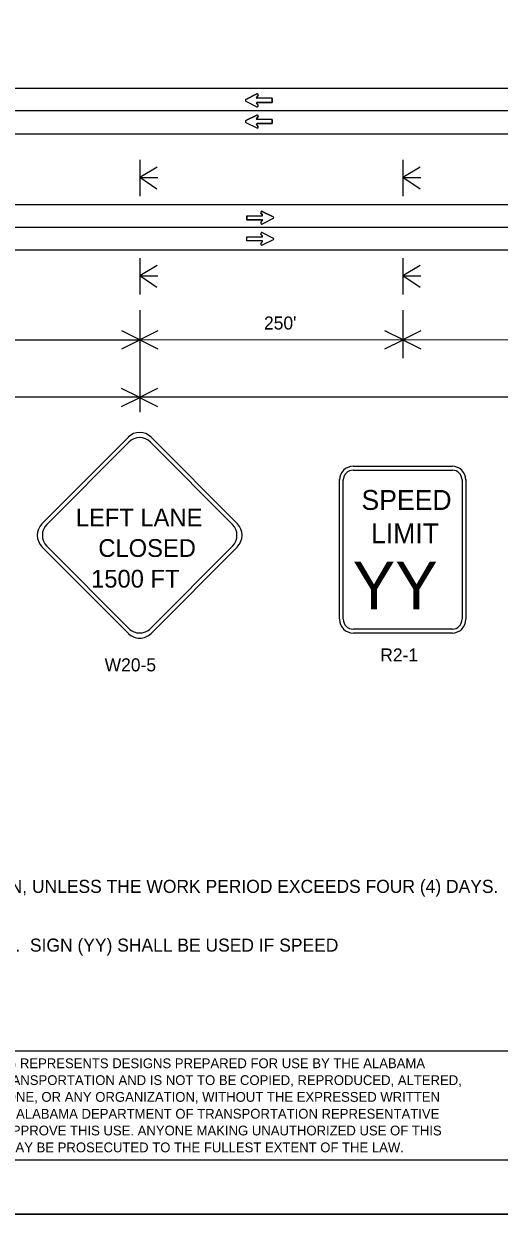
# Model space of a CAD drawing. Extents: x 0 to 34, y 0 to 22.
# Drawn here: x 7.02 to 11.39, y 0 to 10.94 of the extents above; entities that cross this region are included whole.
import ezdxf

# ---------------------------------------------------------------- set-up
doc = ezdxf.new("R2010")
doc.units = 0
for name, color, linetype in [('Level 1', 7, 'Continuous'), ('PlotBorder', 7, 'Continuous'), ('SHADE-GENERIC', 7, 'Continuous'), ('SHT-BNDRY', 7, 'Continuous'), ('SHT-FENCE', 7, 'Continuous'), ('Title_Box', 7, 'Continuous')]:
    doc.layers.add(name, color=color, linetype=linetype)

msp = doc.modelspace()

# ---------------------------------------------------------------- linework, layer by layer
at = {"layer": 'Level 1'}
for p, q in [((2.384, 10.348), (31.479, 10.348)), ((9.058, 10.246), (9.158, 10.296)), ((9.153, 10.293), (9.153, 10.293)), ((9.058, 10.229), (9.158, 10.179)), ((9.17, 10.282), (9.156, 10.262)), ((9.17, 10.192), (9.156, 10.213)), ((9.3, 10.256), (9.159, 10.256)), ((9.3, 10.219), (9.16, 10.219)), ((9.3, 10.256), (9.3, 10.219)), ((2.384, 10.144), (31.479, 10.144)), ((9.058, 10.051), (9.158, 10.101)), ((9.153, 10.098), (9.153, 10.098)), ((9.17, 10.088), (9.156, 10.067)), ((9.058, 10.034), (9.158, 9.984)), ((9.17, 9.997), (9.156, 10.018)), ((9.3, 10.061), (9.159, 10.061)), ((9.3, 10.024), (9.16, 10.024)), ((9.3, 10.061), (9.3, 10.024)), ((2.384, 9.931), (31.479, 9.931)), ((8.081, 9.69), (8.081, 9.523)), ((10.5, 9.69), (10.5, 9.523)), ((8.081, 9.531), (8.241, 9.626)), ((8.081, 9.531), (8.24, 9.423)), ((8.081, 9.529), (8.248, 9.529)), ((8.081, 9.523), (8.081, 9.356)), ((10.5, 9.531), (10.661, 9.626)), ((10.5, 9.531), (10.659, 9.423)), ((10.5, 9.529), (10.667, 9.529)), ((10.5, 9.523), (10.5, 9.356)), ((8.081, 9.356), (8.081, 9.356)), ((10.5, 9.356), (10.5, 9.356)), ((2.384, 9.281), (31.479, 9.281)), ((9.196, 9.204), (9.21, 9.183)), ((9.308, 9.167), (9.208, 9.217)), ((9.214, 9.214), (9.214, 9.214)), ((9.066, 9.177), (9.207, 9.177)), ((9.066, 9.177), (9.066, 9.14)), ((9.066, 9.14), (9.207, 9.14)), ((9.196, 9.114), (9.21, 9.134)), ((9.308, 9.15), (9.208, 9.1)), ((2.384, 9.072), (31.479, 9.072)), ((2.384, 8.864), (31.479, 8.864)), ((8.081, 8.787), (8.081, 8.62)), ((10.5, 8.787), (10.5, 8.62)), ((8.081, 8.628), (8.241, 8.723)), ((10.5, 8.628), (10.661, 8.723)), ((8.081, 8.628), (8.24, 8.52)), ((8.081, 8.625), (8.248, 8.625)), ((8.081, 8.62), (8.081, 8.453)), ((10.5, 8.628), (10.659, 8.52)), ((10.5, 8.625), (10.667, 8.625)), ((10.5, 8.62), (10.5, 8.453)), ((8.081, 8.453), (8.081, 8.453)), ((10.5, 8.453), (10.5, 8.453)), ((8.081, 8.308), (8.081, 7.37)), ((10.5, 8.308), (10.5, 7.869)), ((5.38, 8.037), (8.081, 8.037)), ((8.081, 8.038), (8.081, 8.037)), ((8.081, 8.037), (12.716, 8.038)), ((10.5, 8.038), (10.5, 8.037)), ((10.5, 8.038), (10.5, 8.037)), ((2.674, 7.513), (8.079, 7.513)), ((8.079, 7.513), (17.343, 7.513)), ((7.183, 6.345), (7.977, 7.142)), ((8.186, 7.142), (8.98, 6.345)), ((7.228, 6.339), (7.982, 7.097)), ((8.181, 7.097), (8.935, 6.339)), ((10.044, 6.874), (10.048, 6.874)), ((10.044, 6.838), (10.048, 6.838)), ((10.048, 6.874), (10.957, 6.874)), ((10.048, 6.838), (10.957, 6.838)), ((9.918, 5.472), (9.918, 6.751)), ((9.953, 5.472), (9.953, 6.751)), ((11.045, 6.751), (11.045, 5.472)), ((11.08, 6.751), (11.08, 5.472)), ((7.977, 5.338), (7.183, 6.135)), ((7.982, 5.383), (7.228, 6.14)), ((8.935, 6.14), (8.181, 5.383)), ((8.98, 6.135), (8.186, 5.338)), ((10.957, 5.377), (10.048, 5.377)), ((10.957, 5.341), (10.048, 5.341))]:
    msp.add_line(p, q, dxfattribs=at)
for points in [[(7.917, 7.953), (8.083, 8.037), (7.917, 8.12)], [(8.247, 8.12), (8.081, 8.037), (8.247, 7.953)], [(10.336, 7.953), (10.503, 8.037), (10.336, 8.12)], [(10.667, 8.12), (10.5, 8.037), (10.667, 7.953)], [(7.915, 7.423), (8.081, 7.506), (7.915, 7.59)], [(8.246, 7.59), (8.079, 7.506), (8.246, 7.423)]]:
    msp.add_lwpolyline(points, dxfattribs=at)
for centre, major_axis, start_param, end_param in [((9.162, 10.288), (0, 0.00927), 4.124176, 6.746623), ((9.062, 10.237), (0, -0.00927), 3.604777, 5.819581), ((9.159, 10.26), (0, -0.00371), 4.123532, 6.282975), ((9.159, 10.215), (0, -0.00371), 3.141383, 5.300826), ((9.162, 10.187), (0, -0.00927), 5.819328, 8.441774), ((9.159, 10.065), (0, -0.00371), 4.123532, 6.282975), ((9.162, 10.093), (0, 0.00927), 4.124176, 6.746623), ((9.062, 10.043), (0, -0.00927), 3.604777, 5.819581), ((9.159, 10.02), (0, -0.00371), 3.141383, 5.300826), ((9.162, 9.992), (0, -0.00927), 5.819328, 8.441774), ((9.204, 9.209), (0, -0.00927), 2.678155, 5.300602), ((9.204, 9.108), (0, -0.00927), 4.124596, 6.747043), ((9.207, 9.181), (0, 0.00371), 3.141803, 5.301246), ((9.207, 9.136), (0, 0.00371), 4.123952, 6.283395), ((9.304, 9.159), (0, -0.00927), 0.463604, 2.678408), ((8.081, 7.037), (0, 0.148), 5.497787, 7.068583), ((8.081, 6.997), (0, 0.141), 5.497787, 7.068583), ((10.044, 6.747), (0, -0.127), 3.141593, 4.712389), ((10.044, 6.747), (0, -0.0913), 3.141593, 4.712389), ((10.954, 6.747), (0, 0.127), 4.712389, 6.283185), ((10.954, 6.747), (0, 0.0913), 4.712389, 6.283185), ((7.287, 6.24), (0, -0.148), 3.926991, 5.497787), ((7.327, 6.24), (0, -0.141), 3.926991, 5.497787), ((8.835, 6.24), (0, 0.141), 3.926991, 5.497787), ((8.875, 6.24), (0, 0.148), 3.926991, 5.497787), ((8.081, 5.483), (0, 0.141), 2.356194, 3.926991), ((10.044, 5.468), (0, -0.127), 4.712389, 6.283185), ((10.044, 5.468), (0, -0.0913), 4.712389, 6.283185), ((10.954, 5.468), (0, 0.0913), 3.141593, 4.712389), ((10.954, 5.468), (0, 0.127), 3.141593, 4.712389), ((8.081, 5.443), (0, 0.148), 2.356194, 3.926991)]:
    msp.add_ellipse(centre, major_axis=major_axis, ratio=0.996122, start_param=start_param, end_param=end_param, dxfattribs=at)
at = {"layer": 'PlotBorder'}
msp.add_lwpolyline([(0, 0), (34, 0), (34, 22), (0, 22)], close=True, dxfattribs=at)
at = {"layer": 'SHADE-GENERIC'}
for p, q in [((9.158, 10.296), (9.058, 10.246)), ((9.058, 10.229), (9.158, 10.179)), ((9.156, 10.262), (9.17, 10.282)), ((9.17, 10.192), (9.156, 10.213)), ((9.3, 10.256), (9.159, 10.256)), ((9.16, 10.219), (9.3, 10.219)), ((9.3, 10.219), (9.3, 10.256)), ((9.158, 10.101), (9.058, 10.051)), ((9.156, 10.067), (9.17, 10.088)), ((9.058, 10.034), (9.158, 9.984)), ((9.17, 9.997), (9.156, 10.018)), ((9.3, 10.061), (9.159, 10.061)), ((9.16, 10.024), (9.3, 10.024)), ((9.3, 10.024), (9.3, 10.061)), ((9.21, 9.183), (9.196, 9.204)), ((9.208, 9.217), (9.308, 9.167)), ((9.066, 9.14), (9.066, 9.177)), ((9.066, 9.177), (9.207, 9.177)), ((9.207, 9.14), (9.066, 9.14)), ((9.196, 9.114), (9.21, 9.134)), ((9.308, 9.15), (9.208, 9.1)), ((9.066, 8.945), (9.066, 8.982)), ((9.066, 8.982), (9.207, 8.982)), ((9.21, 8.988), (9.196, 9.009)), ((9.208, 9.022), (9.308, 8.972)), ((9.207, 8.945), (9.066, 8.945)), ((9.196, 8.919), (9.21, 8.939)), ((9.308, 8.955), (9.208, 8.905))]:
    msp.add_line(p, q, dxfattribs=at)
for centre, major_axis, start_param, end_param in [((9.162, 10.288), (0, 0.00927), 4.124176, 6.746623), ((9.062, 10.237), (0, -0.00927), 3.604777, 5.819581), ((9.162, 10.187), (0, -0.00927), 5.819328, 8.441774), ((9.159, 10.065), (0, -0.00371), 4.123532, 6.282975), ((9.162, 10.093), (0, 0.00927), 4.124176, 6.746623), ((9.062, 10.043), (0, -0.00927), 3.604777, 5.819581), ((9.159, 10.02), (0, -0.00371), 3.141383, 5.300826), ((9.162, 9.992), (0, -0.00927), 5.819328, 8.441774), ((9.204, 9.209), (0, -0.00927), 2.678155, 5.300602), ((9.204, 9.108), (0, -0.00927), 4.124596, 6.747043), ((9.304, 9.159), (0, -0.00927), 0.463604, 2.678408), ((9.204, 9.014), (0, -0.00927), 2.678155, 5.300602), ((9.207, 8.986), (0, 0.00371), 3.141803, 5.301246), ((9.304, 8.964), (0, -0.00927), 0.463604, 2.678408), ((9.204, 8.914), (0, -0.00927), 4.124596, 6.747043), ((9.207, 8.942), (0, 0.00371), 4.123952, 6.283395)]:
    msp.add_ellipse(centre, major_axis=major_axis, ratio=0.996122, start_param=start_param, end_param=end_param, dxfattribs=at)
at = {"layer": 'SHT-BNDRY'}
msp.add_lwpolyline([(1.25, 0.5), (33.5, 0.5), (33.5, 21.5), (1.25, 21.5)], close=True, dxfattribs=at)
msp.add_lwpolyline([(1.25, 1.501), (33.5, 1.501)], dxfattribs=at)
at = {"layer": 'SHT-FENCE'}
msp.add_lwpolyline([(0, 22), (34, 22), (34, 0), (0, 0)], close=True, dxfattribs=at)

# ---------------------------------------------------------------- texts
at = {"layer": 'Level 1'}
for s, height, p in [("250'", 0.12, (9.224, 8.131)), ('SPEED', 0.1828, (10.12, 6.473)), ('LEFT LANE', 0.1631, (7.494, 6.322)), ('LIMIT', 0.1826, (10.208, 6.166)), ('CLOSED', 0.1631, (7.701, 6.041)), (' 1500 FT', 0.1631, (7.574, 5.759)), ('YY', 0.4385, (10.039, 5.56)), ('R2-1', 0.12, (10.293, 5.08)), ('W20-5', 0.12, (7.759, 4.989)), ('ALL SIGNS SHALL BE TEMPORARY MOUNTED AS SHOWN, UNLESS THE WORK PERIOD EXCEEDS FOUR (4) DAYS.  ', 0.12, (2.525, 2.953)), ('SIGN (XX) SHALL SHOW THE SPEED IN THE WORK ZONE.  SIGN (YY) SHALL BE USED IF SPEED ', 0.12, (2.525, 2.413))]:
    msp.add_text(s, height=height, dxfattribs=at).set_placement(p)
at = {"layer": 'Title_Box'}
for s, p in [('THIS DRAWING REPRESENTS DESIGNS PREPARED FOR USE BY THE ALABAMA ', (6.057, 1.342)), ('DEPARTMENT OF TRANSPORTATION AND IS NOT TO BE COPIED, REPRODUCED, ALTERED,', (5.68, 1.187)), ('OR USED BY ANYONE, OR ANY ORGANIZATION, WITHOUT THE EXPRESSED WRITTEN ', (5.827, 1.033)), ('CONSENT OF THE ALABAMA DEPARTMENT OF TRANSPORTATION REPRESENTATIVE ', (5.848, 0.878)), ('AUTHORIZED TO APPROVE THIS USE. ANYONE MAKING UNAUTHORIZED USE OF THIS ', (5.809, 0.724)), ('DRAWING MAY BE PROSECUTED TO THE FULLEST EXTENT OF THE LAW.', (6.224, 0.569))]:
    msp.add_text(s, height=0.09, dxfattribs=at).set_placement(p)

doc.saveas('drawing.dxf')
